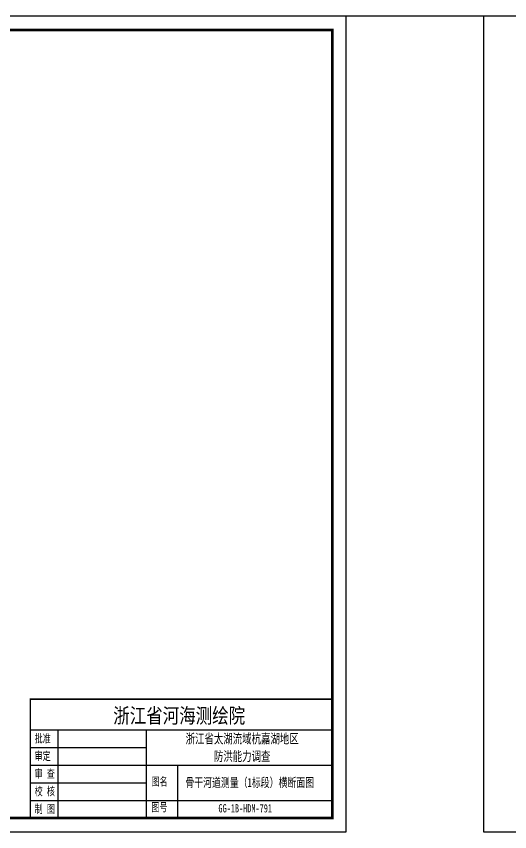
# Model space of a CAD drawing. Header units: millimetres. Extents: x 518574 to 520874, y 3371901 to 3372198.
# Drawn here: x 518874.3 to 519053.9, y 3371900.9 to 3372197.9 of the extents above; entities that cross this region are included whole.
import ezdxf
from ezdxf.enums import TextEntityAlignment as Align

# ---------------------------------------------------------------- set-up
doc = ezdxf.new("R2010")
doc.units = ezdxf.units.MM
doc.header["$LTSCALE"] = 0.4
doc.header["$MEASUREMENT"] = 0
for name, color, linetype in [('TEXT', 7, 'Continuous'), ('图框', 7, 'Continuous'), ('比例尺', 3, 'Continuous')]:
    doc.layers.add(name, color=color, linetype=linetype)
doc.styles.add('tk2', font='', dxfattribs={"width": 0.8})
doc.styles.get('tk2').set_extended_font_data('SimSun')

msp = doc.modelspace()

# ---------------------------------------------------------------- linework, layer by layer
at = {"lineweight": 100, "const_width": 0.5}
msp.add_lwpolyline([(518989.36, 3371949.15), (518879.36, 3371949.15), (518879.36, 3371905.87), (518989.36, 3371905.87), (518989.36, 3371949.15)], dxfattribs=at)
at = {"linetype": 'Continuous', "elevation": 0}
msp.add_lwpolyline([(518879.36, 3371937.95), (518879.36, 3371905.87)], dxfattribs=at)
at = {"layer": 'TEXT', "color": 0}
for p, q in [((518879.36, 3371937.95, 0), (518989.36, 3371937.95, 0)), ((518889.44, 3371937.95, 0), (518889.44, 3371912.29, 0)), ((518921.52, 3371937.95, 0), (518921.52, 3371912.29, 0)), ((518879.36, 3371931.54, 0), (518921.52, 3371931.54, 0)), ((518879.36, 3371925.12, 0), (518921.52, 3371925.12, 0)), ((518921.52, 3371925.12, 0), (518989.36, 3371925.12, 0)), ((518933.01, 3371925.12, 0), (518933.01, 3371905.87, 0)), ((518879.36, 3371918.7, 0), (518921.52, 3371918.7, 0)), ((518879.36, 3371912.29, 0), (518989.36, 3371912.29, 0)), ((518889.44, 3371912.29, 0), (518889.44, 3371905.87, 0)), ((518921.52, 3371912.29, 0), (518921.52, 3371905.87, 0))]:
    msp.add_line(p, q, dxfattribs=at)
at = {"layer": '图框', "flags": 128}
for points in [[(518574.36, 3371900.87), (518994.36, 3371900.87), (518994.36, 3372197.87), (518574.36, 3372197.87)], [(519044.36, 3371900.87), (519464.36, 3371900.87), (519464.36, 3372197.87), (519044.36, 3372197.87)]]:
    msp.add_lwpolyline(points, close=True, dxfattribs=at)
at = {"layer": '图框', "const_width": 1, "flags": 128}
msp.add_lwpolyline([(518599.36, 3371905.87), (518989.36, 3371905.87), (518989.36, 3372192.87), (518599.36, 3372192.87)], close=True, dxfattribs=at)
at = {"layer": '比例尺', "linetype": 'Continuous'}
msp.add_lwpolyline([(519044.36, 3372197.87), (518994.36, 3372197.87)], dxfattribs=at)

# ---------------------------------------------------------------- texts
at = {"layer": 'TEXT', "color": 7, "ltscale": 8, "style": 'tk2'}
for tag, p, s, height, width in [('浙江省河海测绘院', (518909.58, 3371940.39, 0), '（单位名称）', 5.5, 0.8), ('批准', (518880.97, 3371933.32, 0), '批准', 3, 0.7), ('审定', (518880.97, 3371926.91, 0), '审定', 3, 0.7), ('审 查', (518880.97, 3371920.49, 0), '审 查', 3, 0.7), ('图名', (518923.51, 3371917.62, 0), '审查', 3, 0.7), ('校 核', (518880.97, 3371914.07, 0), '校 核', 3, 0.7), ('制 图', (518880.97, 3371907.66, 0), '制 图', 3, 0.7), ('图号', (518923.46, 3371908.29, 0), '图号', 3, 0.7)]:
    msp.add_attdef(tag, p, s, height=height, dxfattribs=dict(at, width=width))
at = {"layer": 'TEXT', "color": 0, "style": 'tk2', "width": 0.7}
for tag, text, height, p in [('浙江省太湖流域杭嘉湖地区', '浙江省太湖流域杭嘉湖地区', 3.5, (518956.5, 3371934.77, -206.67)), ('防洪能力调查', '防洪能力调查', 3.5, (518956.5, 3371928.38, -206.67)), ('骨干河道测量（1标段）横断面图', '骨干河道测量（1标段）横断面图', 3.3, (518959.25, 3371918.8, -206.67)), ('GG-1B-HDM-791', 'GG-1B-HDM-001', 3, (518957.62, 3371909.4, -206.67))]:
    msp.add_attdef(tag, text=text, height=height, dxfattribs=at).set_placement(p, align=Align.MIDDLE_CENTER)

doc.saveas('drawing.dxf')
